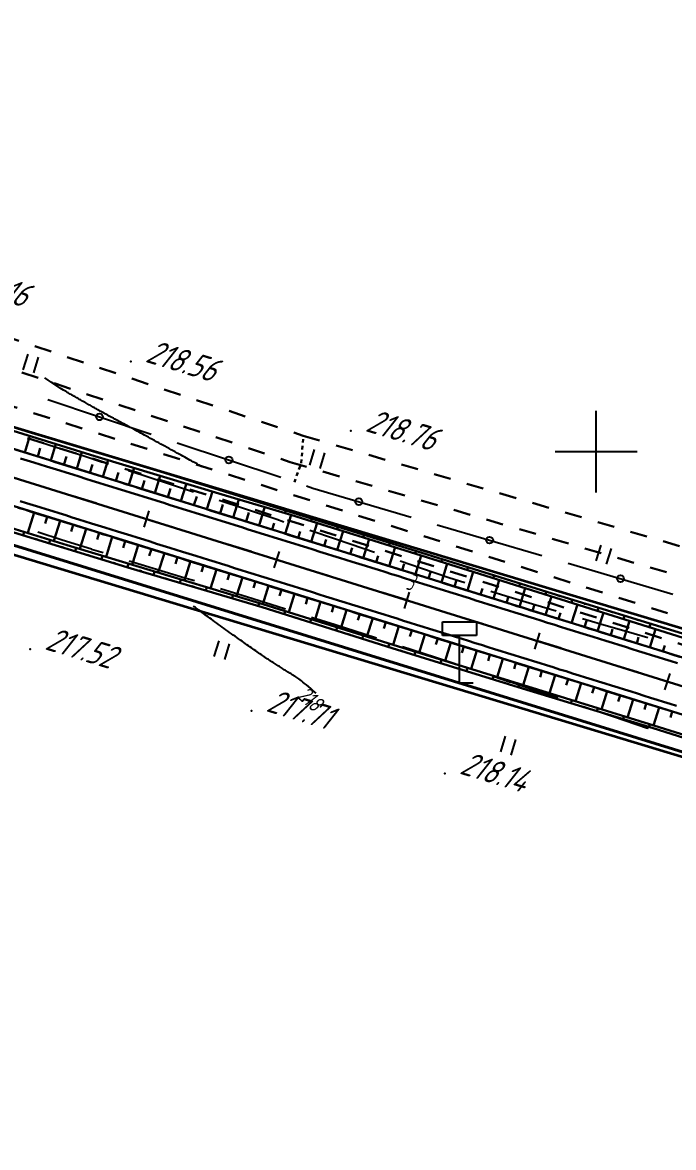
# Model space of a CAD drawing. Header units: millimetres. Extents: x -698 to 8131, y -704 to 4503.
# Drawn here: x -378.2 to -282.7, y 4158.9 to 4323.7 of the extents above; entities that cross this region are included whole.
import ezdxf

# ---------------------------------------------------------------- set-up
doc = ezdxf.new("R2010")
doc.units = ezdxf.units.MM
for name, pattern in [('CONTI', [0]), ('STRIHSMALL', [1, 0.5, -0.5]), ('STROT', [1.7, 0.5, -1.2])]:
    doc.linetypes.add(name, pattern=pattern)
for name, color, linetype, lineweight in [('10', 1, 'Continuous', 35), ('КОПИЯ_ОСЬ_13_ОТКОСЫ', 7, 'Continuous', 30), ('КОПИЯ_ОСЬ_ГРАНИЦЫ_ПОЛОС', 7, 'Continuous', 30), ('ОСЬ_ВЕРХ_ПОКРЫТИЯ_ГРАНИЦЫ_ПОЛОС', 7, 'Continuous', 30), ('ОСЬ_ВЕРХ_ПОКРЫТИЯ_ОСЬ', 1, 'Continuous', 30)]:
    doc.layers.add(name, color=color, linetype=linetype, lineweight=lineweight)
for name, color, linetype in [('_Ростелеком', 6, 'Continuous'), ('GOR_BDEFAULT', 212, 'CONTI'), ('PI_OTDEFAULT', 172, 'CONTI'), ('PI_TTDEFAULT', 5, 'CONTI'), ('PLN_O', 7, 'CONTI'), ('SETKR', 2, 'CONTI'), ('SIT_LDEFAULT', 7, 'CONTI'), ('ZAPSKDEFAULT', 7, 'CONTI'), ('Изменение выноски', 3, 'Continuous'), ('ОСЬ_ВЕРХ_ПОКРЫТИЯ_ПИКЕТЫ', 1, 'Continuous'), ('разметка', 7, 'Continuous')]:
    doc.layers.add(name, color=color, linetype=linetype)
doc.styles.add('eskd', font='isocpeui.ttf', dxfattribs={"width": 1.2})
doc.styles.add('SHRFT', font='isocpeui.ttf', dxfattribs={"width": 3.5})
doc.styles.get("Standard").update_dxf_attribs({"font": 'isocpeui.ttf'})
doc.styles.add('STYLE1', font='isocpeui.ttf', dxfattribs={"width": 0.9})
doc.linetypes.add('кабель_связи_проект.', pattern='A,10,-1,["/",STYLE1,S=3,R=0,X=0,Y=-1.5],-4.1', length=15.1)

# ---------------------------------------------------------------- blocks, each defined once
blk = doc.blocks.new('BL_333')
at = {"color": 0}
for p, q in [((0, -6), (0, 6)), ((-6, 0), (6, 0))]:
    blk.add_line(p, q, dxfattribs=at)
blk = doc.blocks.new('BL_2011')
at = {"color": 0}
for p, q in [((0, 0), (0, 2.4)), ((1.6, 0), (1.6, 2.4))]:
    blk.add_line(p, q, dxfattribs=at)
blk = doc.blocks.new('BL_13')
at = {"color": 0}
for p, q in [((-2.5, 7), (-2.5, 9)), ((-2.5, 9), (2.5, 9)), ((2.5, 9), (2.5, 7)), ((0, 7), (-2.5, 7)), ((0, 0), (0, 7)), ((2.5, 7), (0, 7)), ((2, 0), (0, 0))]:
    blk.add_line(p, q, dxfattribs=at)

msp = doc.modelspace()

# ---------------------------------------------------------------- linework, layer by layer
at = {"layer": '10'}
for points in [[(-552.06, 4323.71), (-552.06, 4323.71), (-548.93, 4322.89), (-511.44, 4312), (-482.88, 4301.35), (-408.91, 4273.32), (-296.98, 4239.59), (-199.04, 4210.18), (-199.04, 4209.88), (-88.76, 4174.93), (-51.18, 4159.14)], [(307.07, 4044.59), (287.04, 4048.21), (163.15, 4053.99), (135.68, 4057.55), (104.11, 4067.08), (66.53, 4071.88), (20.06, 4083.83), (-25.14, 4108.19), (-34.34, 4113.8), (-79.36, 4142), (-91.95, 4159.32), (-169.85, 4182.62), (-259.28, 4209.36), (-312.4, 4225.42), (-355.63, 4238.49), (-406.37, 4253.82), (-425.03, 4259.46), (-449.22, 4267.11), (-456.83, 4269.51), (-499.67, 4283.06), (-559.15, 4301.9)]]:
    msp.add_lwpolyline(points, dxfattribs=at)
at = {"layer": '_Ростелеком', "linetype": 'кабель_связи_проект.', "lineweight": 40, "ltscale": 0.25}
msp.add_lwpolyline([(-545.93, 4321.5), (-553.41, 4301.1), (-528.69, 4293.19), (-228.33, 4200.41), (-175.92, 4184.96), (-152.18, 4177.62), (-111.95, 4163.9), (-85.05, 4151.87), (-85.05, 4151.87), (-28.65, 4111.62), (20.48, 4085.27), (66.8, 4072.51), (163.05, 4060.66), (287.87, 4054.42)], dxfattribs=at)
at = {"layer": 'GOR_BDEFAULT', "color": 212, "elevation": 218, "flags": 128}
for points in [[(-351.85, 4258.6), (-351.97, 4258.67), (-352.11, 4258.74), (-352.26, 4258.83), (-352.42, 4258.92), (-352.6, 4259.02), (-352.78, 4259.12), (-352.98, 4259.23), (-353.2, 4259.35), (-353.42, 4259.47), (-353.65, 4259.6), (-353.89, 4259.74), (-354.14, 4259.88), (-354.4, 4260.02), (-354.67, 4260.17), (-354.94, 4260.32), (-355.22, 4260.47), (-355.51, 4260.63), (-355.8, 4260.79), (-356.09, 4260.95), (-356.39, 4261.11), (-356.69, 4261.28), (-357, 4261.45), (-357.3, 4261.61), (-357.61, 4261.78), (-357.92, 4261.95), (-358.22, 4262.12), (-358.53, 4262.28), (-358.83, 4262.45), (-359.13, 4262.61), (-359.42, 4262.77), (-359.71, 4262.93), (-360, 4263.08), (-360.28, 4263.24), (-360.56, 4263.39), (-360.83, 4263.54), (-361.1, 4263.68), (-361.37, 4263.83), (-361.63, 4263.97), (-361.89, 4264.11), (-362.14, 4264.25), (-362.39, 4264.38), (-362.63, 4264.51), (-362.87, 4264.64), (-363.11, 4264.77), (-363.34, 4264.9), (-363.57, 4265.02), (-363.8, 4265.14), (-364.02, 4265.26), (-364.24, 4265.38), (-364.45, 4265.5), (-364.66, 4265.61), (-364.87, 4265.72), (-365.08, 4265.83), (-365.28, 4265.94), (-365.48, 4266.05), (-365.67, 4266.16), (-365.86, 4266.26), (-366.05, 4266.37), (-366.24, 4266.47), (-366.43, 4266.57), (-366.61, 4266.67), (-366.79, 4266.77), (-366.96, 4266.87), (-367.14, 4266.97), (-367.31, 4267.06), (-367.48, 4267.16), (-367.64, 4267.25), (-367.81, 4267.35), (-367.97, 4267.44), (-368.13, 4267.53), (-368.29, 4267.62), (-368.45, 4267.71), (-368.61, 4267.8), (-368.76, 4267.89), (-368.92, 4267.98), (-369.07, 4268.06), (-369.22, 4268.15), (-369.37, 4268.23), (-369.52, 4268.32), (-369.67, 4268.4), (-369.81, 4268.48), (-369.96, 4268.57), (-370.1, 4268.65), (-370.24, 4268.73), (-370.38, 4268.81), (-370.52, 4268.89), (-370.66, 4268.96), (-370.8, 4269.04), (-370.94, 4269.12), (-371.07, 4269.19), (-371.21, 4269.27), (-371.35, 4269.35), (-371.49, 4269.43), (-371.64, 4269.52), (-371.81, 4269.62), (-371.99, 4269.73), (-372.19, 4269.85), (-372.41, 4269.99), (-372.66, 4270.15), (-372.94, 4270.33), (-373.26, 4270.53), (-373.61, 4270.77), (-374, 4271.02), (-374.44, 4271.31), (-374.92, 4271.64)], [(-335.13, 4225.43), (-335.55, 4225.79), (-335.92, 4226.11), (-336.26, 4226.4), (-336.56, 4226.65), (-336.83, 4226.87), (-337.08, 4227.07), (-337.3, 4227.24), (-337.49, 4227.39), (-337.67, 4227.52), (-337.83, 4227.63), (-337.98, 4227.73), (-338.11, 4227.82), (-338.24, 4227.91), (-338.37, 4227.99), (-338.49, 4228.06), (-338.62, 4228.14), (-338.74, 4228.22), (-338.87, 4228.3), (-339, 4228.38), (-339.13, 4228.46), (-339.26, 4228.54), (-339.39, 4228.62), (-339.53, 4228.71), (-339.67, 4228.79), (-339.81, 4228.88), (-339.95, 4228.97), (-340.09, 4229.06), (-340.23, 4229.15), (-340.38, 4229.24), (-340.53, 4229.34), (-340.68, 4229.43), (-340.83, 4229.53), (-340.98, 4229.62), (-341.14, 4229.72), (-341.3, 4229.82), (-341.46, 4229.93), (-341.62, 4230.03), (-341.79, 4230.14), (-341.96, 4230.25), (-342.13, 4230.36), (-342.3, 4230.48), (-342.48, 4230.59), (-342.66, 4230.71), (-342.84, 4230.83), (-343.02, 4230.96), (-343.21, 4231.09), (-343.4, 4231.22), (-343.6, 4231.35), (-343.8, 4231.49), (-344, 4231.63), (-344.2, 4231.77), (-344.41, 4231.92), (-344.63, 4232.07), (-344.84, 4232.22), (-345.07, 4232.38), (-345.29, 4232.54), (-345.53, 4232.7), (-345.76, 4232.87), (-346, 4233.04), (-346.25, 4233.22), (-346.5, 4233.4), (-346.76, 4233.58), (-347.02, 4233.77), (-347.29, 4233.96), (-347.55, 4234.15), (-347.82, 4234.34), (-348.09, 4234.54), (-348.36, 4234.73), (-348.64, 4234.93), (-348.91, 4235.12), (-349.17, 4235.32), (-349.44, 4235.51), (-349.71, 4235.7), (-349.97, 4235.89), (-350.22, 4236.07), (-350.47, 4236.26), (-350.72, 4236.43), (-350.96, 4236.61), (-351.19, 4236.78), (-351.42, 4236.94), (-351.64, 4237.1), (-351.85, 4237.26), (-352.05, 4237.4), (-352.24, 4237.54), (-352.41, 4237.67), (-352.58, 4237.8), (-352.74, 4237.91), (-352.88, 4238.02), (-353.01, 4238.11), (-353.13, 4238.2)]]:
    msp.add_lwpolyline(points, dxfattribs=at)
at = {"layer": 'PI_TTDEFAULT', "color": 5}
for p in [(-362.33, 4274.04, 218.56), (-330.04, 4263.88, 218.76), (-377.05, 4231.91, 217.52), (-344.61, 4222.85, 217.71), (-316.25, 4213.69, 218.14)]:
    msp.add_point(p, dxfattribs=at)
at = {"layer": 'PLN_O'}
for p, q in [((-374.49, 4268.45), (-359.31, 4263.39)), ((-355.51, 4262.13), (-340.33, 4257.07)), ((-336.54, 4255.8), (-335.63, 4255.5)), ((-335.63, 4255.5), (-321.2, 4251.25)), ((-317.37, 4250.12), (-302.02, 4245.6)), ((-298.18, 4244.47), (-282.83, 4239.95))]:
    msp.add_line(p, q, dxfattribs=at)
for centre in [(-366.9, 4265.92), (-347.92, 4259.6), (-328.88, 4253.51), (-309.7, 4247.86), (-290.51, 4242.21)]:
    msp.add_circle(centre, 0.5, dxfattribs=at)
at = {"layer": 'SIT_LDEFAULT', "color": 7}
for p, q in [((-373.27, 4261.45), (-375.97, 4262.31)), ((-369.34, 4260.2), (-373.27, 4261.46)), ((-366.44, 4259.26), (-369.34, 4260.2)), ((-360.52, 4257.32), (-362.65, 4258.02)), ((-355.63, 4255.72), (-360.52, 4257.33)), ((-353.14, 4254.9), (-355.63, 4255.72)), ((-345.66, 4252.44), (-349.35, 4253.65)), ((-340.9, 4250.87), (-345.66, 4252.43)), ((-339.85, 4250.52), (-340.9, 4250.87)), ((-375.92, 4249.06), (-372.36, 4247.9)), ((-332.32, 4248.01), (-336.05, 4249.26)), ((-372.36, 4247.92), (-368.09, 4246.57)), ((-368.09, 4246.56), (-366.38, 4246.03)), ((-328.16, 4246.6), (-332.32, 4248.01)), ((-326.58, 4246.07), (-328.16, 4246.61)), ((-362.56, 4244.85), (-359.02, 4243.77)), ((-359.02, 4243.77), (-354.38, 4242.36)), ((-319.83, 4243.76), (-322.8, 4244.77)), ((-315.67, 4242.36), (-319.83, 4243.76)), ((-354.38, 4242.36), (-352.99, 4241.94)), ((-313.32, 4241.59), (-315.67, 4242.36)), ((-349.16, 4240.78), (-345.22, 4239.57)), ((-307.3, 4239.66), (-309.5, 4240.36)), ((-345.22, 4239.56), (-340.86, 4238.2)), ((-340.86, 4238.2), (-339.62, 4237.81)), ((-302.93, 4238.33), (-307.3, 4239.66)), ((-299.94, 4237.45), (-302.93, 4238.33)), ((-335.8, 4236.6), (-332.35, 4235.49)), ((-332.35, 4235.49), (-328.1, 4234.12)), ((-293.42, 4235.56), (-296.1, 4236.34)), ((-288.49, 4234.15), (-293.42, 4235.57)), ((-328.1, 4234.12), (-326.28, 4233.53)), ((-286.49, 4233.57), (-288.49, 4234.14)), ((-322.49, 4232.29), (-319.61, 4231.35)), ((-319.61, 4231.36), (-315.37, 4229.96)), ((-315.37, 4229.96), (-312.98, 4229.17)), ((-309.19, 4227.92), (-306.64, 4227.07)), ((-306.64, 4227.08), (-301.77, 4225.45)), ((-301.77, 4225.45), (-299.69, 4224.75)), ((-295.91, 4223.47), (-291.56, 4222)), ((-291.56, 4222.01), (-286.56, 4220.32)), ((-286.56, 4220.34), (-286.42, 4220.29))]:
    msp.add_line(p, q, dxfattribs=at)
at = {"layer": 'Изменение выноски', "color": 6, "linetype": 'STRIHSMALL', "lineweight": 30, "ltscale": 5}
for p, q in [((-414.32, 4288.92), (-337.02, 4263.16)), ((-416.23, 4285.07), (-338.93, 4259.31)), ((-337.02, 4263.16), (-269.8, 4243.47)), ((-338.93, 4259.31), (-271.7, 4239.62))]:
    msp.add_line(p, q, dxfattribs=at)
at = {"layer": 'Изменение выноски', "linetype": 'STRIHSMALL', "lineweight": 30, "ltscale": 5}
for p, q in [((-414.74, 4278.51), (-271.66, 4233.4)), ((-415.63, 4274.84), (-272.54, 4229.74))]:
    msp.add_line(p, q, dxfattribs=at)
at = {"layer": 'Изменение выноски', "color": 6, "linetype": 'STRIHSMALL', "lineweight": 30}
for p, q in [((-337.32, 4259.17), (-337.02, 4263.16)), ((-338.33, 4256.34), (-337.32, 4259.17))]:
    msp.add_line(p, q, dxfattribs=at)
at = {"layer": 'КОПИЯ_ОСЬ_13_ОТКОСЫ'}
for p, q in [((-377.87, 4260.71), (-377.12, 4263.13)), ((-375.96, 4260.11), (-375.58, 4261.33)), ((-374.05, 4259.52), (-373.29, 4261.96)), ((-372.14, 4258.92), (-371.76, 4260.14)), ((-370.24, 4258.33), (-369.47, 4260.78)), ((-368.33, 4257.73), (-367.94, 4258.96)), ((-366.42, 4257.14), (-365.65, 4259.61)), ((-362.6, 4255.95), (-361.82, 4258.45)), ((-364.51, 4256.54), (-364.12, 4257.79)), ((-360.69, 4255.35), (-360.29, 4256.61)), ((-358.78, 4254.76), (-357.99, 4257.3)), ((-356.87, 4254.16), (-356.47, 4255.44)), ((-354.96, 4253.57), (-354.16, 4256.14)), ((-351.14, 4252.38), (-350.33, 4254.99)), ((-353.05, 4252.97), (-352.65, 4254.27)), ((-349.23, 4251.78), (-348.82, 4253.1)), ((-347.32, 4251.19), (-346.49, 4253.84)), ((-345.41, 4250.59), (-344.99, 4251.93))]:
    msp.add_line(p, q, dxfattribs=at)
for points in [[(-459.38, 4277.73), (-235.7, 4208.03), (-224.3, 4204.52), (-212.88, 4201.08), (-175.63, 4190.01)], [(-396.1, 4269.53), (-376.87, 4263.61), (-358.02, 4257.94), (-319.64, 4246), (-300.55, 4240.04), (-281.42, 4234.19), (-262.33, 4228.22), (-233.22, 4219.22), (-228.68, 4217.83), (-224.14, 4216.45), (-217.33, 4214.4), (-210.51, 4212.36), (-205.04, 4210.75), (-185.81, 4205.23), (-181.91, 4203.96), (-172.3, 4201.2), (-167.4, 4199.81)], [(-386.69, 4266.09), (-367.58, 4260.19), (-348.44, 4254.42), (-338.85, 4251.59), (-319.76, 4245.62), (-262.51, 4227.64), (-231.59, 4218.05), (-220.25, 4214.58), (-208.88, 4211.18), (-182.12, 4203.27)], [(-386.69, 4266.09), (-367.58, 4260.19), (-348.44, 4254.42), (-338.85, 4251.59), (-319.76, 4245.62), (-262.51, 4227.64), (-231.59, 4218.05), (-220.25, 4214.58), (-208.88, 4211.18), (-182.12, 4203.27)], [(-390.77, 4253.01), (-371.65, 4247.15), (-362.08, 4244.25), (-342.93, 4238.47), (-323.84, 4232.53), (-285.62, 4220.7), (-236.53, 4205.36), (-225.12, 4201.84), (-213.68, 4198.39), (-189.95, 4191.31), (-176.45, 4187.23), (-164.06, 4183.39), (-157.88, 4181.44), (-153.15, 4179.93), (-149.37, 4178.71), (-145.13, 4177.32), (-141.84, 4176.22), (-139.49, 4175.43), (-138.56, 4175.1), (-138.56, 4175.1)], [(-390.77, 4253.01), (-371.65, 4247.15), (-362.08, 4244.25), (-342.93, 4238.47), (-323.84, 4232.53), (-285.62, 4220.7), (-236.53, 4205.36), (-225.12, 4201.84), (-213.68, 4198.39), (-189.95, 4191.31), (-176.45, 4187.23), (-164.06, 4183.39), (-157.88, 4181.44), (-153.15, 4179.93), (-149.37, 4178.71), (-145.13, 4177.32), (-141.84, 4176.22), (-138.56, 4175.1)], [(-376.48, 4251.9), (-377.42, 4248.91)], [(-343.5, 4250), (-342.64, 4252.77)], [(-341.48, 4252.86), (-341.53, 4252.72)], [(-339.58, 4252.26), (-339.7, 4251.85)], [(-339.68, 4248.81), (-338.82, 4251.58)], [(-337.67, 4251.66), (-337.71, 4251.52)], [(-374.58, 4251.3), (-374.89, 4250.31)], [(-372.67, 4250.71), (-373.59, 4247.74)], [(-370.76, 4250.11), (-371.06, 4249.12)], [(-341.59, 4249.4), (-341.31, 4250.33)], [(-335.76, 4251.06), (-335.88, 4250.66)], [(-335.87, 4247.62), (-335, 4250.39)], [(-333.85, 4250.46), (-333.89, 4250.33)], [(-331.94, 4249.86), (-332.07, 4249.47)], [(-381.37, 4249.58), (-362.25, 4243.72), (-343.07, 4238.03), (-323.99, 4232.02), (-304.89, 4226.1), (-285.74, 4220.32), (-266.67, 4214.31), (-247.63, 4208.18), (-235.82, 4204.42), (-231.27, 4202.98), (-228.53, 4202.12), (-221.68, 4200.01), (-214.82, 4197.91), (-209.34, 4196.26), (-190.16, 4190.6), (-186.24, 4189.4), (-176.73, 4186.3), (-175.59, 4185.9)], [(-378.11, 4248.58), (-377.95, 4249.08)], [(-376.19, 4248), (-376.14, 4248.16)], [(-368.85, 4249.52), (-369.76, 4246.57)], [(-366.94, 4248.92), (-367.24, 4247.94)], [(-365.03, 4248.33), (-365.94, 4245.41)], [(-337.77, 4248.21), (-337.49, 4249.14)], [(-332.05, 4246.43), (-331.18, 4249.19)], [(-330.04, 4249.26), (-330.08, 4249.13)], [(-328.13, 4248.66), (-328.25, 4248.28)], [(-374.28, 4247.41), (-374.13, 4247.9)], [(-372.37, 4246.82), (-372.32, 4246.99)], [(-370.46, 4246.24), (-370.3, 4246.74)], [(-363.12, 4247.73), (-363.42, 4246.76)], [(-361.21, 4247.14), (-362.11, 4244.25)], [(-359.3, 4246.54), (-359.6, 4245.58)], [(-333.96, 4247.02), (-333.67, 4247.95)], [(-330.14, 4245.83), (-329.85, 4246.75)], [(-328.23, 4245.24), (-327.37, 4248)], [(-326.22, 4248.06), (-326.26, 4247.94)], [(-324.31, 4247.47), (-324.43, 4247.08)], [(-324.41, 4244.05), (-323.55, 4246.81)], [(-322.4, 4246.87), (-322.44, 4246.74)], [(-368.54, 4245.65), (-368.49, 4245.82)], [(-366.63, 4245.07), (-366.48, 4245.58)], [(-357.39, 4245.95), (-358.28, 4243.1)], [(-355.48, 4245.35), (-355.78, 4244.4)], [(-326.32, 4244.64), (-326.03, 4245.56)], [(-320.49, 4246.27), (-320.61, 4245.89)], [(-320.59, 4242.86), (-319.73, 4245.62)], [(-318.59, 4245.67), (-318.62, 4245.54)], [(-316.68, 4245.07), (-316.8, 4244.69)], [(-364.72, 4244.48), (-364.67, 4244.65)], [(-362.81, 4243.89), (-362.65, 4244.42)], [(-360.89, 4243.32), (-360.84, 4243.49)], [(-358.97, 4242.75), (-358.82, 4243.26)], [(-353.57, 4244.76), (-354.45, 4241.94)], [(-351.66, 4244.16), (-351.95, 4243.22)], [(-349.75, 4243.57), (-350.62, 4240.79)], [(-322.5, 4243.45), (-322.21, 4244.37)], [(-318.68, 4242.26), (-318.39, 4243.18)], [(-316.77, 4241.67), (-315.91, 4244.42)], [(-314.77, 4244.48), (-314.81, 4244.35)], [(-312.86, 4243.88), (-312.98, 4243.49)], [(-312.95, 4240.48), (-312.1, 4243.22)], [(-310.95, 4243.29), (-310.99, 4243.16)], [(-357.06, 4242.18), (-357.01, 4242.35)], [(-355.14, 4241.61), (-354.99, 4242.11)], [(-347.84, 4242.97), (-348.13, 4242.05)], [(-345.93, 4242.38), (-346.79, 4239.63)], [(-344.02, 4241.78), (-344.31, 4240.87)], [(-314.86, 4241.07), (-314.58, 4241.99)], [(-309.04, 4242.69), (-309.16, 4242.3)], [(-309.13, 4239.29), (-308.28, 4242.02)], [(-307.13, 4242.1), (-307.17, 4241.96)], [(-305.22, 4241.5), (-305.35, 4241.1)], [(-353.22, 4241.04), (-353.17, 4241.21)], [(-351.31, 4240.47), (-351.16, 4240.95)], [(-349.39, 4239.9), (-349.34, 4240.06)], [(-342.11, 4241.19), (-342.96, 4238.48)], [(-340.21, 4240.59), (-340.49, 4239.69)], [(-338.3, 4240), (-339.14, 4237.29)], [(-311.04, 4239.88), (-310.76, 4240.8)], [(-305.31, 4238.1), (-304.47, 4240.82)], [(-303.31, 4240.91), (-303.35, 4240.77)], [(-301.4, 4240.31), (-301.53, 4239.9)], [(-347.47, 4239.34), (-347.33, 4239.8)], [(-345.55, 4238.77), (-345.51, 4238.92)], [(-343.64, 4238.2), (-343.5, 4238.64)], [(-336.39, 4239.4), (-336.67, 4238.5)], [(-334.48, 4238.81), (-335.32, 4236.1)], [(-332.57, 4238.21), (-332.85, 4237.31)], [(-307.22, 4238.69), (-306.94, 4239.6)], [(-303.4, 4237.5), (-303.12, 4238.41)], [(-301.5, 4236.91), (-300.65, 4239.62)], [(-299.49, 4239.72), (-299.53, 4239.58)], [(-297.58, 4239.14), (-297.71, 4238.7)], [(-297.68, 4235.72), (-296.83, 4238.42)], [(-295.67, 4238.55), (-295.71, 4238.4)], [(-341.73, 4237.61), (-341.68, 4237.75)], [(-339.82, 4237.01), (-339.68, 4237.46)], [(-337.91, 4236.4), (-337.86, 4236.56)], [(-330.66, 4237.62), (-331.5, 4234.91)], [(-328.75, 4237.02), (-329.03, 4236.12)], [(-299.59, 4236.31), (-299.3, 4237.22)], [(-293.75, 4237.97), (-293.9, 4237.5)], [(-293.86, 4234.53), (-293.02, 4237.22)], [(-291.84, 4237.38), (-291.89, 4237.23)], [(-289.93, 4236.8), (-290.08, 4236.3)], [(-336, 4235.8), (-335.86, 4236.27)], [(-334.1, 4235.2), (-334.05, 4235.36)], [(-332.19, 4234.6), (-332.04, 4235.08)], [(-326.84, 4236.43), (-327.68, 4233.72)], [(-324.93, 4235.83), (-325.21, 4234.93)], [(-323.02, 4235.24), (-323.86, 4232.54)], [(-295.77, 4235.12), (-295.49, 4236.02)], [(-290.04, 4233.34), (-289.2, 4236.03)], [(-288.02, 4236.21), (-288.07, 4236.05)], [(-286.1, 4235.63), (-286.26, 4235.1)], [(-284.19, 4235.04), (-284.24, 4234.87)], [(-330.28, 4234), (-330.23, 4234.16)], [(-328.37, 4233.4), (-328.22, 4233.89)], [(-321.11, 4234.64), (-321.39, 4233.74)], [(-319.2, 4234.05), (-320.04, 4231.35)], [(-317.29, 4233.45), (-317.57, 4232.55)], [(-291.95, 4233.93), (-291.67, 4234.83)], [(-288.13, 4232.74), (-287.85, 4233.64)], [(-286.22, 4232.15), (-285.38, 4234.83)], [(-326.46, 4232.8), (-326.41, 4232.96)], [(-324.56, 4232.2), (-324.4, 4232.7)], [(-322.65, 4231.6), (-322.6, 4231.77)], [(-315.38, 4232.86), (-316.22, 4230.17)], [(-313.47, 4232.26), (-313.75, 4231.37)], [(-311.56, 4231.67), (-312.4, 4228.99)], [(-284.31, 4231.55), (-284.03, 4232.44)], [(-320.74, 4231.01), (-320.58, 4231.52)], [(-318.83, 4230.42), (-318.77, 4230.59)], [(-316.92, 4229.83), (-316.76, 4230.34)], [(-309.65, 4231.07), (-309.93, 4230.18)], [(-307.75, 4230.48), (-308.58, 4227.8)], [(-315.01, 4229.23), (-314.95, 4229.4)], [(-313.1, 4228.64), (-312.94, 4229.15)], [(-305.84, 4229.88), (-306.11, 4228.99)], [(-303.93, 4229.28), (-304.76, 4226.62)], [(-302.02, 4228.69), (-302.29, 4227.8)], [(-311.19, 4228.05), (-311.13, 4228.22)], [(-309.28, 4227.46), (-309.12, 4227.97)], [(-307.37, 4226.86), (-307.31, 4227.04)], [(-305.46, 4226.27), (-305.3, 4226.79)], [(-300.11, 4228.09), (-300.93, 4225.44)], [(-298.2, 4227.5), (-298.47, 4226.61)], [(-296.29, 4226.9), (-297.11, 4224.26)], [(-303.54, 4225.69), (-303.49, 4225.86)], [(-301.63, 4225.11), (-301.48, 4225.61)], [(-294.38, 4226.31), (-294.65, 4225.43)], [(-292.47, 4225.71), (-293.29, 4223.07)], [(-290.56, 4225.12), (-290.83, 4224.24)], [(-299.71, 4224.53), (-299.66, 4224.7)], [(-297.8, 4223.95), (-297.66, 4224.42)], [(-295.88, 4223.38), (-295.84, 4223.53)], [(-288.65, 4224.52), (-289.47, 4221.89)], [(-286.74, 4223.93), (-287.01, 4223.05)], [(-293.97, 4222.8), (-293.84, 4223.24)], [(-292.05, 4222.22), (-292.01, 4222.37)], [(-290.14, 4221.64), (-290.01, 4222.06)], [(-284.83, 4223.33), (-285.65, 4220.71)], [(-282.92, 4222.74), (-283.2, 4221.86)], [(-288.23, 4221.06), (-288.18, 4221.2)], [(-286.31, 4220.49), (-286.19, 4220.88)], [(-284.4, 4219.89), (-284.36, 4220.02)]]:
    msp.add_lwpolyline(points, dxfattribs=at)
at = {"layer": 'КОПИЯ_ОСЬ_ГРАНИЦЫ_ПОЛОС'}
for points in [[(-379.12, 4261.1), (-378.16, 4260.8), (-377.21, 4260.5), (-376.26, 4260.21), (-375.3, 4259.91), (-374.35, 4259.61), (-373.39, 4259.31), (-372.44, 4259.02), (-371.49, 4258.72), (-370.53, 4258.42), (-369.58, 4258.13), (-368.63, 4257.83), (-367.67, 4257.53), (-366.72, 4257.23), (-365.77, 4256.94), (-364.81, 4256.64), (-363.86, 4256.34), (-362.9, 4256.05), (-361.95, 4255.75), (-361, 4255.45), (-360.04, 4255.15), (-359.09, 4254.86), (-358.14, 4254.56), (-357.18, 4254.26), (-356.23, 4253.97), (-355.28, 4253.67), (-354.32, 4253.37), (-353.37, 4253.07), (-352.42, 4252.78), (-351.46, 4252.48), (-350.51, 4252.18), (-349.55, 4251.89), (-348.6, 4251.59), (-347.65, 4251.29), (-346.69, 4250.99), (-345.74, 4250.7), (-344.79, 4250.4), (-343.83, 4250.1), (-342.88, 4249.81), (-341.93, 4249.51), (-340.97, 4249.21), (-340.02, 4248.91), (-339.06, 4248.62), (-338.11, 4248.32), (-337.16, 4248.02), (-336.2, 4247.73), (-335.25, 4247.43), (-334.3, 4247.13), (-333.34, 4246.83), (-332.39, 4246.54), (-331.44, 4246.24), (-330.48, 4245.94), (-329.53, 4245.65), (-328.57, 4245.35), (-327.62, 4245.05), (-326.67, 4244.75), (-325.71, 4244.46), (-324.76, 4244.16), (-323.81, 4243.86), (-322.85, 4243.57), (-321.9, 4243.27), (-320.95, 4242.97), (-319.99, 4242.67), (-319.04, 4242.38), (-318.08, 4242.08), (-317.13, 4241.78), (-316.18, 4241.49), (-315.22, 4241.19), (-314.27, 4240.89), (-313.32, 4240.59), (-312.36, 4240.3), (-311.41, 4240), (-310.46, 4239.7), (-309.5, 4239.41), (-308.55, 4239.11), (-307.6, 4238.81), (-306.64, 4238.51), (-305.69, 4238.22), (-304.73, 4237.92), (-303.78, 4237.62), (-302.83, 4237.33), (-301.87, 4237.03), (-300.92, 4236.73), (-299.97, 4236.43), (-299.01, 4236.14), (-298.06, 4235.84), (-297.11, 4235.54), (-296.15, 4235.24), (-295.2, 4234.95), (-294.24, 4234.65), (-293.29, 4234.35), (-292.34, 4234.06), (-291.38, 4233.76), (-290.43, 4233.46), (-289.48, 4233.16), (-288.52, 4232.87), (-287.57, 4232.57), (-286.62, 4232.27), (-285.66, 4231.98), (-284.71, 4231.68), (-283.75, 4231.38), (-282.8, 4231.08), (-281.85, 4230.79)], [(-378.83, 4252.63), (-377.87, 4252.33), (-376.92, 4252.03), (-375.97, 4251.74), (-375.01, 4251.44), (-374.06, 4251.14), (-373.11, 4250.85), (-372.16, 4250.55), (-371.2, 4250.25), (-370.25, 4249.95), (-369.3, 4249.66), (-368.34, 4249.36), (-367.39, 4249.06), (-366.44, 4248.77), (-365.49, 4248.47), (-364.53, 4248.17), (-363.58, 4247.88), (-362.63, 4247.58), (-361.67, 4247.28), (-360.72, 4246.99), (-359.77, 4246.69), (-358.82, 4246.39), (-357.86, 4246.1), (-356.91, 4245.8), (-355.96, 4245.5), (-355, 4245.2), (-354.05, 4244.91), (-353.1, 4244.61), (-352.15, 4244.31), (-351.19, 4244.02), (-350.24, 4243.72), (-349.29, 4243.42), (-348.33, 4243.13), (-347.38, 4242.83), (-346.43, 4242.53), (-345.48, 4242.24), (-344.52, 4241.94), (-343.57, 4241.64), (-342.62, 4241.34), (-341.66, 4241.05), (-340.71, 4240.75), (-339.76, 4240.45), (-338.81, 4240.16), (-337.85, 4239.86), (-336.9, 4239.56), (-335.95, 4239.27), (-334.99, 4238.97), (-334.04, 4238.67), (-333.09, 4238.38), (-332.14, 4238.08), (-331.18, 4237.78), (-330.23, 4237.48), (-329.28, 4237.19), (-328.33, 4236.89), (-327.37, 4236.59), (-326.42, 4236.3), (-325.47, 4236), (-324.51, 4235.7), (-323.56, 4235.41), (-322.61, 4235.11), (-321.66, 4234.81), (-320.7, 4234.52), (-319.75, 4234.22), (-318.8, 4233.92), (-317.84, 4233.63), (-316.89, 4233.33), (-315.94, 4233.03), (-314.99, 4232.73), (-314.03, 4232.44), (-313.08, 4232.14), (-312.13, 4231.84), (-311.17, 4231.55), (-310.22, 4231.25), (-309.27, 4230.95), (-308.32, 4230.66), (-307.36, 4230.36), (-306.41, 4230.06), (-305.46, 4229.77), (-304.5, 4229.47), (-303.55, 4229.17), (-302.6, 4228.87), (-301.65, 4228.58), (-300.69, 4228.28), (-299.74, 4227.98), (-298.79, 4227.69), (-297.83, 4227.39), (-296.88, 4227.09), (-295.93, 4226.8), (-294.98, 4226.5), (-294.02, 4226.2), (-293.07, 4225.91), (-292.12, 4225.61), (-291.16, 4225.31), (-290.21, 4225.01), (-289.26, 4224.72), (-288.31, 4224.42), (-287.35, 4224.12), (-286.4, 4223.83), (-285.45, 4223.53), (-284.49, 4223.23), (-283.54, 4222.94), (-282.59, 4222.64)]]:
    msp.add_lwpolyline(points, dxfattribs=at)
at = {"layer": 'ОСЬ_ВЕРХ_ПОКРЫТИЯ_ГРАНИЦЫ_ПОЛОС', "linetype": 'Continuous'}
for points in [[(-107.97, 4176.17), (-111.27, 4177.45), (-114.57, 4178.7), (-117.88, 4179.93), (-120.96, 4181.05), (-124.05, 4182.14), (-127.61, 4183.38), (-131.19, 4184.6), (-135.25, 4185.95), (-139.31, 4187.27), (-142.66, 4188.34), (-146.49, 4189.55), (-150.81, 4190.89), (-156.08, 4192.51), (-162.8, 4194.53), (-210.6, 4208.75), (-221.97, 4212.17), (-233.33, 4215.66), (-453.37, 4284.23)], [(-379.12, 4261.09), (-378.16, 4260.8), (-377.21, 4260.5), (-376.26, 4260.2), (-375.3, 4259.91), (-374.35, 4259.61), (-373.4, 4259.31), (-372.44, 4259.01), (-371.49, 4258.72), (-370.53, 4258.42), (-369.58, 4258.12), (-368.63, 4257.83), (-367.67, 4257.53), (-366.72, 4257.23), (-365.77, 4256.93), (-364.81, 4256.64), (-363.86, 4256.34), (-362.91, 4256.04), (-361.95, 4255.75), (-361, 4255.45), (-360.04, 4255.15), (-359.09, 4254.85), (-358.14, 4254.56), (-357.18, 4254.26), (-356.23, 4253.96), (-355.28, 4253.67), (-354.32, 4253.37), (-353.37, 4253.07), (-352.42, 4252.77), (-351.46, 4252.48), (-350.51, 4252.18), (-349.56, 4251.88), (-348.6, 4251.59), (-347.65, 4251.29), (-346.69, 4250.99), (-345.74, 4250.69), (-344.79, 4250.4), (-343.83, 4250.1)], [(-282.15, 4229.83), (-283.1, 4230.13), (-284.05, 4230.42), (-285.01, 4230.72), (-285.96, 4231.02), (-286.91, 4231.31), (-287.87, 4231.61), (-288.82, 4231.91), (-289.78, 4232.21), (-290.73, 4232.5), (-291.68, 4232.8), (-292.64, 4233.1), (-293.59, 4233.39), (-294.54, 4233.69), (-295.5, 4233.99), (-296.45, 4234.29), (-297.4, 4234.58), (-298.36, 4234.88), (-299.31, 4235.18), (-300.26, 4235.48), (-301.22, 4235.77), (-302.17, 4236.07), (-303.13, 4236.37), (-304.08, 4236.66), (-305.03, 4236.96), (-305.99, 4237.26), (-306.94, 4237.56), (-307.89, 4237.85), (-308.85, 4238.15), (-309.8, 4238.45), (-310.75, 4238.74), (-311.71, 4239.04), (-312.66, 4239.34), (-313.62, 4239.64), (-314.57, 4239.93), (-315.52, 4240.23), (-316.48, 4240.53), (-317.43, 4240.82), (-318.38, 4241.12), (-319.34, 4241.42), (-320.29, 4241.72), (-321.24, 4242.01), (-322.2, 4242.31), (-323.15, 4242.61), (-324.11, 4242.9), (-325.06, 4243.2), (-326.01, 4243.5), (-326.97, 4243.8), (-327.92, 4244.09), (-328.87, 4244.39), (-329.83, 4244.69), (-330.78, 4244.98), (-331.73, 4245.28), (-332.69, 4245.58), (-333.64, 4245.88), (-334.59, 4246.17), (-335.55, 4246.47), (-336.5, 4246.77), (-337.46, 4247.06), (-338.41, 4247.36), (-339.36, 4247.66), (-340.32, 4247.96), (-341.27, 4248.25), (-342.22, 4248.55), (-343.18, 4248.85), (-344.13, 4249.14), (-345.08, 4249.44), (-346.04, 4249.74), (-346.99, 4250.04), (-347.95, 4250.33), (-348.9, 4250.63), (-349.85, 4250.93), (-350.81, 4251.23), (-351.76, 4251.52), (-352.71, 4251.82), (-353.67, 4252.12), (-354.62, 4252.41), (-355.57, 4252.71), (-356.53, 4253.01), (-357.48, 4253.31), (-358.44, 4253.6), (-359.39, 4253.9), (-360.34, 4254.2), (-361.3, 4254.49), (-362.25, 4254.79), (-363.2, 4255.09), (-364.16, 4255.39), (-365.11, 4255.68), (-366.06, 4255.98), (-367.02, 4256.28), (-367.97, 4256.57), (-368.92, 4256.87), (-369.88, 4257.17), (-370.83, 4257.47), (-371.79, 4257.76), (-372.74, 4258.06), (-373.69, 4258.36), (-374.65, 4258.65), (-375.6, 4258.95), (-376.55, 4259.25), (-377.51, 4259.55), (-378.46, 4259.84)], [(-343.83, 4250.1), (-343.83, 4250.1), (-342.88, 4249.8), (-341.93, 4249.51), (-340.97, 4249.21), (-340.02, 4248.91), (-339.07, 4248.61), (-338.11, 4248.32), (-337.16, 4248.02), (-336.2, 4247.72), (-335.25, 4247.43), (-334.3, 4247.13), (-333.34, 4246.83), (-332.39, 4246.53), (-331.44, 4246.24), (-330.48, 4245.94), (-329.53, 4245.64), (-328.58, 4245.34), (-327.62, 4245.05), (-326.67, 4244.75), (-325.71, 4244.45), (-324.76, 4244.16), (-323.81, 4243.86), (-322.85, 4243.56), (-321.9, 4243.26), (-320.95, 4242.97), (-319.99, 4242.67), (-319.04, 4242.37), (-318.09, 4242.08), (-317.13, 4241.78), (-316.18, 4241.48), (-315.23, 4241.18), (-314.27, 4240.89), (-313.32, 4240.59), (-312.36, 4240.29), (-311.41, 4240), (-310.46, 4239.7), (-309.5, 4239.4), (-308.55, 4239.1), (-307.6, 4238.81), (-306.64, 4238.51), (-305.69, 4238.21), (-304.74, 4237.92), (-303.78, 4237.62), (-302.83, 4237.32), (-301.87, 4237.02), (-300.92, 4236.73), (-299.97, 4236.43), (-299.01, 4236.13), (-298.06, 4235.84), (-297.11, 4235.54), (-296.15, 4235.24), (-295.2, 4234.94), (-294.25, 4234.65), (-293.29, 4234.35), (-292.34, 4234.05), (-291.38, 4233.76), (-290.43, 4233.46), (-289.48, 4233.16), (-288.52, 4232.86), (-287.57, 4232.57), (-286.62, 4232.27), (-285.66, 4231.97), (-284.71, 4231.68), (-283.76, 4231.38), (-282.8, 4231.08), (-281.85, 4230.78)]]:
    msp.add_lwpolyline(points, dxfattribs=at)
at = {"layer": 'ОСЬ_ВЕРХ_ПОКРЫТИЯ_ГРАНИЦЫ_ПОЛОС', "linetype": 'Continuous', "lineweight": 30}
for points in [[(-282.29, 4223.59), (-283.25, 4223.89), (-284.2, 4224.18), (-285.15, 4224.48), (-286.1, 4224.78), (-287.06, 4225.07), (-288.01, 4225.37), (-288.96, 4225.67), (-289.92, 4225.97), (-290.87, 4226.26), (-291.82, 4226.56), (-292.77, 4226.86), (-293.73, 4227.15), (-294.68, 4227.45), (-295.63, 4227.75), (-296.59, 4228.04), (-297.54, 4228.34), (-298.49, 4228.64), (-299.44, 4228.93), (-300.4, 4229.23), (-301.35, 4229.53), (-302.3, 4229.83), (-303.26, 4230.12), (-304.21, 4230.42), (-305.16, 4230.72), (-306.11, 4231.01), (-307.07, 4231.31), (-308.02, 4231.61), (-308.97, 4231.9), (-309.92, 4232.2), (-310.88, 4232.5), (-311.83, 4232.79), (-312.78, 4233.09), (-313.74, 4233.39), (-314.69, 4233.69), (-315.64, 4233.98), (-316.59, 4234.28), (-317.55, 4234.58), (-318.5, 4234.87), (-319.45, 4235.17), (-320.41, 4235.47), (-321.36, 4235.76), (-322.31, 4236.06), (-323.26, 4236.36), (-324.22, 4236.65), (-325.17, 4236.95), (-326.12, 4237.25), (-327.08, 4237.55), (-328.03, 4237.84), (-328.98, 4238.14), (-329.93, 4238.44), (-330.89, 4238.73), (-331.84, 4239.03), (-332.79, 4239.33), (-333.75, 4239.62), (-334.7, 4239.92), (-335.65, 4240.22), (-336.6, 4240.51), (-337.56, 4240.81), (-338.51, 4241.11), (-339.46, 4241.41), (-340.42, 4241.7), (-341.37, 4242), (-342.32, 4242.3), (-343.27, 4242.59), (-344.23, 4242.89), (-345.18, 4243.19), (-346.13, 4243.48), (-347.09, 4243.78), (-348.04, 4244.08), (-348.99, 4244.37), (-349.94, 4244.67), (-350.9, 4244.97), (-351.85, 4245.27), (-352.8, 4245.56), (-353.76, 4245.86), (-354.71, 4246.16), (-355.66, 4246.45), (-356.61, 4246.75), (-357.57, 4247.05), (-358.52, 4247.34), (-359.47, 4247.64), (-360.42, 4247.94), (-361.38, 4248.23), (-362.33, 4248.53), (-363.28, 4248.83), (-364.24, 4249.13), (-365.19, 4249.42), (-366.14, 4249.72), (-367.09, 4250.02), (-368.05, 4250.31), (-369, 4250.61), (-369.95, 4250.91), (-370.91, 4251.2), (-371.86, 4251.5), (-372.81, 4251.8), (-373.76, 4252.09), (-374.72, 4252.39), (-375.67, 4252.69), (-376.62, 4252.99), (-377.58, 4253.28), (-378.53, 4253.58)], [(-282.59, 4222.64), (-283.54, 4222.93), (-284.5, 4223.23), (-285.45, 4223.53), (-286.4, 4223.82), (-287.35, 4224.12), (-288.31, 4224.42), (-289.26, 4224.71), (-290.21, 4225.01), (-291.17, 4225.31), (-292.12, 4225.6), (-293.07, 4225.9), (-294.02, 4226.2), (-294.98, 4226.5), (-295.93, 4226.79), (-296.88, 4227.09), (-297.84, 4227.39), (-298.79, 4227.68), (-299.74, 4227.98), (-300.69, 4228.28), (-301.65, 4228.57), (-302.6, 4228.87), (-303.55, 4229.17), (-304.51, 4229.46), (-305.46, 4229.76), (-306.41, 4230.06), (-307.36, 4230.36), (-308.32, 4230.65), (-309.27, 4230.95), (-310.22, 4231.25), (-311.18, 4231.54), (-312.13, 4231.84), (-313.08, 4232.14), (-314.03, 4232.43), (-314.99, 4232.73), (-315.94, 4233.03), (-316.89, 4233.32), (-317.85, 4233.62), (-318.8, 4233.92), (-319.75, 4234.22), (-320.7, 4234.51), (-321.66, 4234.81), (-322.61, 4235.11), (-323.56, 4235.4), (-324.51, 4235.7), (-325.47, 4236), (-326.42, 4236.29), (-327.37, 4236.59), (-328.33, 4236.89), (-329.28, 4237.18), (-330.23, 4237.48), (-331.18, 4237.78), (-332.14, 4238.08), (-333.09, 4238.37), (-334.04, 4238.67), (-335, 4238.97), (-335.95, 4239.26), (-336.9, 4239.56), (-337.85, 4239.86), (-338.81, 4240.15), (-339.76, 4240.45), (-340.71, 4240.75), (-341.67, 4241.04), (-342.62, 4241.34), (-343.57, 4241.64), (-344.52, 4241.94), (-345.48, 4242.23), (-346.43, 4242.53), (-347.38, 4242.83), (-348.34, 4243.12), (-349.29, 4243.42), (-350.24, 4243.72), (-351.19, 4244.01), (-352.15, 4244.31), (-353.1, 4244.61), (-354.05, 4244.9), (-355.01, 4245.2), (-355.96, 4245.5), (-356.91, 4245.8), (-357.86, 4246.09), (-358.82, 4246.39), (-359.77, 4246.69), (-360.72, 4246.98), (-361.68, 4247.28), (-362.63, 4247.58), (-363.58, 4247.87), (-364.53, 4248.17), (-365.49, 4248.47), (-366.44, 4248.76), (-367.39, 4249.06), (-368.34, 4249.36), (-369.3, 4249.66), (-370.25, 4249.95), (-371.2, 4250.25), (-372.16, 4250.55), (-373.11, 4250.84), (-374.06, 4251.14), (-375.01, 4251.44), (-375.97, 4251.73), (-376.92, 4252.03), (-377.87, 4252.33), (-378.83, 4252.62)]]:
    msp.add_lwpolyline(points, dxfattribs=at)
at = {"layer": 'ОСЬ_ВЕРХ_ПОКРЫТИЯ_ОСЬ'}
msp.add_lwpolyline([(-450.28, 4279.08), (-236.2, 4212.37), (-236.2, 4212.37, 0.003302), (-210.29, 4204.48), (-210.29, 4204.48), (-174.45, 4193.83)], format="xyb", dxfattribs=at)
at = {"layer": 'ОСЬ_ВЕРХ_ПОКРЫТИЯ_ПИКЕТЫ'}
for p, q in [((-360.37, 4249.75), (-359.62, 4252.14)), ((-341.27, 4243.8), (-340.53, 4246.19)), ((-322.18, 4237.85), (-321.43, 4240.24)), ((-322.18, 4237.85), (-321.43, 4240.24)), ((-303.08, 4231.9), (-302.34, 4234.29)), ((-283.99, 4225.95), (-283.24, 4228.34))]:
    msp.add_line(p, q, dxfattribs=at)
at = {"layer": 'разметка', "linetype": 'STROT', "lineweight": 30, "ltscale": 7}
msp.add_lwpolyline([(-555.17, 4314.13, 0.015228), (-450.27, 4279.08), (-235.83, 4212.26, 0.003289), (-210.66, 4204.6), (-174.44, 4193.83, -0.037735), (-89.64, 4163.94, -0.049609), (-38.13, 4133.16, 0.102502), (73.09, 4083.54, 0.034541), (147.87, 4074.15)], format="xyb", dxfattribs=at)

# ---------------------------------------------------------------- block references
at = {"layer": '_Ростелеком'}
msp.add_blockref('BL_13', (-314.13, 4226.91), dxfattribs=at)
at = {"layer": 'SETKR', "color": 82}
msp.add_blockref('BL_333', (-294.07, 4260.83), dxfattribs=at)
at = {"layer": 'ZAPSKDEFAULT', "color": 7, "rotation": 342.9999999999999}
for p in [(-378.07, 4272.83), (-336.07, 4258.83), (-294.07, 4244.83), (-350.07, 4230.83), (-308.07, 4216.83)]:
    msp.add_blockref('BL_2011', p, dxfattribs=at)

# ---------------------------------------------------------------- texts
at = {"layer": 'GOR_BDEFAULT', "color": 212, "style": 'SHRFT', "width": 0.75}
msp.add_text('218', height=2.362, rotation=317.9965, dxfattribs=at).set_placement((-338.04, 4224.88, 218))
at = {"layer": 'PI_OTDEFAULT', "color": 172, "style": 'eskd', "oblique": 10, "width": 0.8}
for s, p in [('218.16', (-387.36, 4284.8)), ('218.56', (-360.33, 4274.03)), ('218.76', (-328.05, 4263.88)), ('217.52', (-375.06, 4231.91)), ('217.71', (-342.61, 4222.84)), ('218.14', (-314.26, 4213.69))]:
    msp.add_text(s, height=3.5, rotation=343, dxfattribs=at).set_placement(p)
at = {"layer": 'ОСЬ_ВЕРХ_ПОКРЫТИЯ_ПИКЕТЫ', "width": 0.6}
msp.add_text('3', height=2.5, rotation=342.6917, dxfattribs=at).set_placement((-322.08, 4240.7))

doc.saveas('drawing.dxf')
